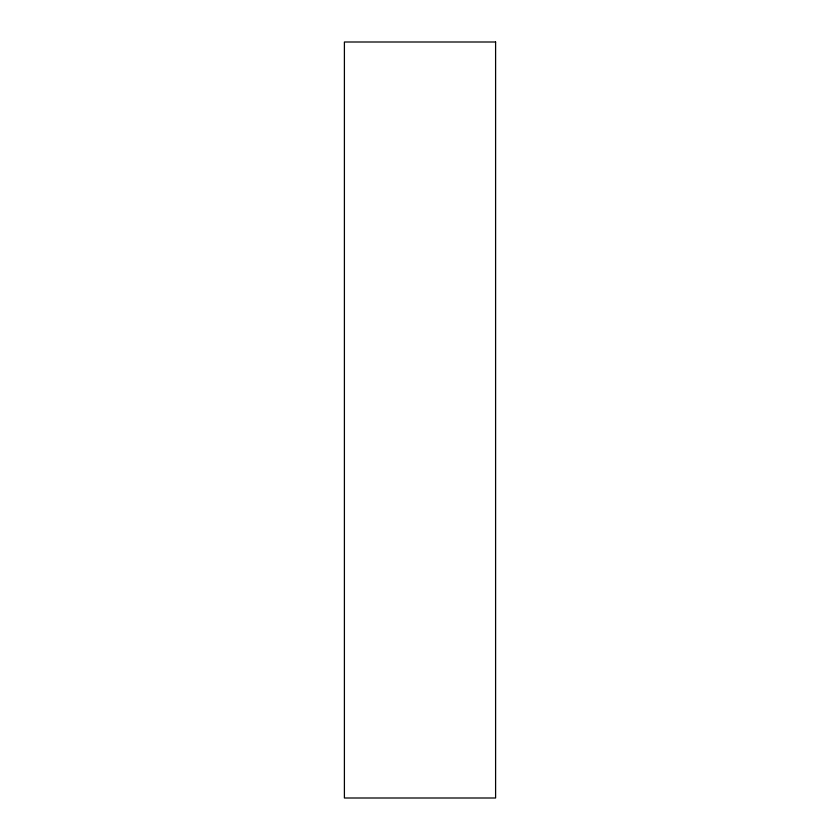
<?xml version="1.0" encoding="UTF-8"?>
<svg xmlns="http://www.w3.org/2000/svg" width="840" height="840" viewBox="0 0 840 840"><rect width="100%" height="100%" fill="white"/><g stroke="black" fill="none" stroke-linecap="round" stroke-linejoin="round"><path stroke-width="1.26" d="M495.6 42L344.4 42L344.4 798L495.6 798L495.6 42"/></g></svg>
